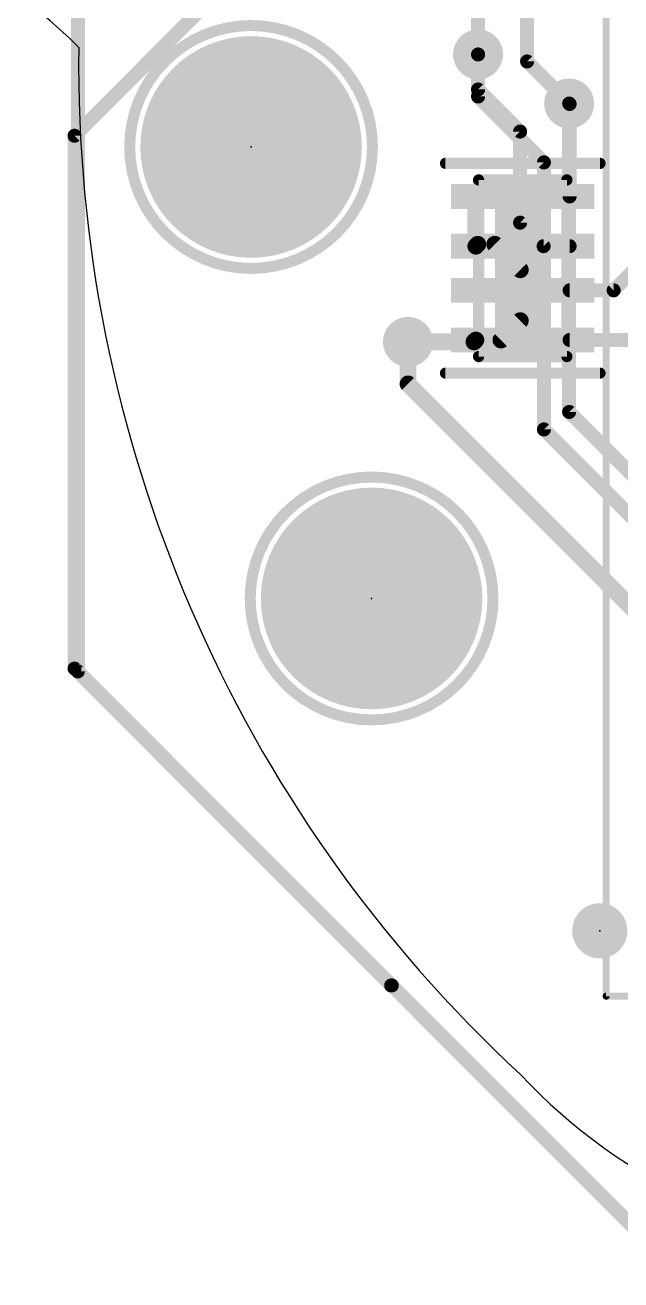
# Model space of a CAD drawing. Extents: x -59 to 59, y -28 to 22.
# Drawn here: x 5.5 to 16.31, y -28.42 to -5.69 of the extents above; entities that cross this region are included whole.
import ezdxf

# ---------------------------------------------------------------- set-up
doc = ezdxf.new("R2010")
doc.units = 0
for name, color, linetype in [('1', 12, 'CONTINUOUS'), ('16', 5, 'CONTINUOUS'), ('17', 110, 'CONTINUOUS'), ('18', 110, 'CONTINUOUS'), ('20', 4, 'CONTINUOUS'), ('21', 40, 'CONTINUOUS'), ('22', 6, 'CONTINUOUS'), ('23', 53, 'CONTINUOUS'), ('51', 253, 'CONTINUOUS')]:
    doc.layers.add(name, color=color, linetype=linetype)

# ---------------------------------------------------------------- blocks, each defined once
blk = doc.blocks.new('RECT')
blk.add_solid([(-0.5, -0.5), (0.5, -0.5), (-0.5, 0.5), (0.5, 0.5)])
blk = doc.blocks.new('PIE')
at = {"const_width": 0.5}
blk.add_lwpolyline([(0, -0.25, 1), (0, 0.25, 1), (0, -0.25)], format="xyb", dxfattribs=at)
blk = doc.blocks.new('ROUNDP')
at = {"const_width": 0.5}
blk.add_lwpolyline([(0, -0.25, 1), (0, 0.25, 1), (0, -0.25)], format="xyb", dxfattribs=at)
blk = doc.blocks.new('ROUNDV')
at = {"const_width": 0.5}
blk.add_lwpolyline([(0, -0.25, 1), (0, 0.25, 1), (0, -0.25)], format="xyb", dxfattribs=at)

msp = doc.modelspace()

# ---------------------------------------------------------------- linework, layer by layer
at = {"layer": '1'}
for points, const_width in [([(6.4008, -7.6962), (10.3124, -3.7846)], 0.254), ([(13.716, -6.223), (13.716, -6.858)], 0.254), ([(13.716, -6.858), (14.478, -7.62)], 0.254), ([(15.367, -7.112), (15.3755, -7.1205)], 0.254), ([(15.3755, -7.1205), (15.3755, -8.7965)], 0.254), ([(14.478, -7.62), (14.478, -9.271)], 0.254), ([(6.4008, -17.3482), (6.4008, -7.6962)], 0.254), ([(13.6755, -8.7965), (13.6755, -9.6965)], 0.3048), ([(14.478, -9.271), (14.9035, -9.6965)], 0.254), ([(13.6755, -9.6965), (13.7101, -9.6619)], 0.3048), ([(14.0188, -9.6619), (13.7101, -9.6619)], 0.3048), ([(14.0188, -9.6619), (14.4811, -10.1242)], 0.3048), ([(14.9035, -9.6965), (15.3755, -9.6965)], 0.254), ([(16.891, -9.779), (16.1735, -10.4965)], 0.254), ([(14.4811, -10.1242), (14.4811, -11.0459)], 0.3048), ([(16.1735, -10.4965), (15.3755, -10.4965)], 0.254), ([(14.4811, -11.0459), (14.1305, -11.3965)], 0.3048), ([(13.642, -11.43), (12.446, -11.43)], 0.3048), ([(13.6755, -11.3965), (13.642, -11.43)], 0.3048), ([(14.1305, -11.3965), (13.6755, -11.3965)], 0.3048), ([(15.3755, -11.3965), (16.764, -11.3965)], 0.254), ([(12.1412, -23.0886), (6.4008, -17.3482)], 0.254), ([(12.1506, -23.0886), (12.1412, -23.0886)], 0.254), ([(17.3576, -28.2956), (12.1506, -23.0886)], 0.254)]:
    msp.add_lwpolyline(points, dxfattribs=dict(at, const_width=const_width))
for points, const_width in [([(13.7795, -6.223, 1), (13.6525, -6.223)], 0.127), ([(13.7609, -6.8131, 1), (13.6711, -6.9029)], 0.127), ([(13.6525, -6.858, 1), (13.7795, -6.858)], 0.127), ([(15.4119, -7.0671, 1), (15.3221, -7.1569)], 0.127), ([(15.439, -7.1205, 1), (15.312, -7.1205)], 0.127), ([(15.3306, -7.1654, 1), (15.4204, -7.0756)], 0.127), ([(14.5415, -7.62, 1), (14.4145, -7.62)], 0.127), ([(6.4643, -7.6962, 1), (6.3373, -7.6962)], 0.127), ([(6.3559, -7.6513, 1), (6.4457, -7.7411)], 0.127), ([(14.4331, -7.6649, 1), (14.5229, -7.5751)], 0.127), ([(13.7517, -8.7965, 1), (13.5993, -8.7965)], 0.1524), ([(15.312, -8.7965, 1), (15.439, -8.7965)], 0.127), ([(14.5229, -9.2261, 1), (14.4331, -9.3159)], 0.127), ([(14.4145, -9.271, 1), (14.5415, -9.271)], 0.127), ([(13.7101, -9.5857, 1), (13.7101, -9.7381)], 0.1524), ([(13.764, -9.7158, 1), (13.6562, -9.608)], 0.1524), ([(14.0727, -9.608, 1), (13.9649, -9.7158)], 0.1524), ([(14.0188, -9.7381, 1), (14.0188, -9.5857)], 0.1524), ([(13.6216, -9.6426, 1), (13.7294, -9.7504)], 0.1524), ([(13.5993, -9.6965, 1), (13.7517, -9.6965)], 0.1524), ([(14.9035, -9.633, 1), (14.9035, -9.76)], 0.127), ([(14.8586, -9.7414, 1), (14.9484, -9.6516)], 0.127), ([(15.3755, -9.76, 1), (15.3755, -9.633)], 0.127), ([(14.5573, -10.1242, 1), (14.4049, -10.1242)], 0.1524), ([(14.4272, -10.1781, 1), (14.535, -10.0703)], 0.1524), ([(15.3755, -10.433, 1), (15.3755, -10.56)], 0.127), ([(16.1286, -10.4516, 1), (16.2184, -10.5414)], 0.127), ([(16.1735, -10.56, 1), (16.1735, -10.433)], 0.127), ([(14.535, -11.0998, 1), (14.4272, -10.992)], 0.1524), ([(14.4049, -11.0459, 1), (14.5573, -11.0459)], 0.1524), ([(12.446, -11.3538, 1), (12.446, -11.5062)], 0.1524), ([(13.5881, -11.3761, 1), (13.6959, -11.4839)], 0.1524), ([(13.6755, -11.3203, 1), (13.6755, -11.4727)], 0.1524), ([(13.7294, -11.4504, 1), (13.6216, -11.3426)], 0.1524), ([(13.642, -11.5062, 1), (13.642, -11.3538)], 0.1524), ([(14.0766, -11.3426, 1), (14.1844, -11.4504)], 0.1524), ([(14.1305, -11.4727, 1), (14.1305, -11.3203)], 0.1524), ([(15.3755, -11.333, 1), (15.3755, -11.46)], 0.127), ([(6.4457, -17.3033, 1), (6.3559, -17.3931)], 0.127), ([(6.3373, -17.3482, 1), (6.4643, -17.3482)], 0.127), ([(12.1412, -23.0251, 1), (12.1412, -23.1521)], 0.127), ([(12.1955, -23.0437, 1), (12.1057, -23.1335)], 0.127), ([(12.0963, -23.1335, 1), (12.1861, -23.0437)], 0.127), ([(12.1506, -23.1521, 1), (12.1506, -23.0251)], 0.127)]:
    msp.add_lwpolyline(points, format="xyb", dxfattribs=dict(at, const_width=const_width))
at = {"layer": '16'}
for points, const_width in [([(6.461, -17.399), (6.461, 4.699)], 0.254), ([(14.605, -1.413), (14.605, -6.35)], 0.254), ([(13.716, -2.302), (13.716, -6.223)], 0.254), ([(13.716, -6.223), (13.716, -6.985)], 0.254), ([(14.605, -6.35), (15.367, -7.112)], 0.254), ([(13.716, -6.985), (14.9098, -8.1788)], 0.254), ([(15.367, -7.112), (15.367, -12.7)], 0.254), ([(14.9098, -8.1788), (14.9098, -13.0164)], 0.254), ([(12.446, -12.192), (12.446, -11.43)], 0.3048), ([(19.05, -18.796), (12.446, -12.192)], 0.3048), ([(15.367, -12.7), (17.907, -15.24)], 0.254), ([(14.9098, -13.0164), (17.7684, -15.875)], 0.254), ([(17.0782, -28.0162), (6.461, -17.399)], 0.254)]:
    msp.add_lwpolyline(points, dxfattribs=dict(at, const_width=const_width))
for points, const_width in [([(13.7795, -6.223, 1), (13.6525, -6.223)], 0.127), ([(13.6525, -6.223, 1), (13.7795, -6.223)], 0.127), ([(14.6499, -6.3051, 1), (14.5601, -6.3949)], 0.127), ([(14.5415, -6.35, 1), (14.6685, -6.35)], 0.127), ([(13.7609, -6.9401, 1), (13.6711, -7.0299)], 0.127), ([(13.6525, -6.985, 1), (13.7795, -6.985)], 0.127), ([(15.4305, -7.112, 1), (15.3035, -7.112)], 0.127), ([(15.3221, -7.1569, 1), (15.4119, -7.0671)], 0.127), ([(14.9733, -8.1788, 1), (14.8463, -8.1788)], 0.127), ([(14.8649, -8.2237, 1), (14.9547, -8.1339)], 0.127), ([(12.5222, -11.43, 1), (12.3698, -11.43)], 0.1524), ([(12.4999, -12.1381, 1), (12.3921, -12.2459)], 0.1524), ([(12.3698, -12.192, 1), (12.5222, -12.192)], 0.1524), ([(15.4119, -12.6551, 1), (15.3221, -12.7449)], 0.127), ([(15.3035, -12.7, 1), (15.4305, -12.7)], 0.127), ([(14.9547, -12.9715, 1), (14.8649, -13.0613)], 0.127), ([(14.8463, -13.0164, 1), (14.9733, -13.0164)], 0.127), ([(6.5059, -17.3541, 1), (6.4161, -17.4439)], 0.127), ([(6.3975, -17.399, 1), (6.5245, -17.399)], 0.127)]:
    msp.add_lwpolyline(points, format="xyb", dxfattribs=dict(at, const_width=const_width))
at = {"layer": '20'}
for centre, radius, start, end in [((0, -12.573), 9.1599, 45, 135), ((31.3765, -6.4029), 24.9014, 179.2938, 227.2938), ((21.9479, -17.7472), 10.1991, 222.9889, 267.9889)]:
    msp.add_arc(centre, radius, start, end, dxfattribs=at)
at = {"layer": '21'}
for points, const_width in [([(9.6012, -10.0994, 1), (9.6012, -5.6994, 1), (9.6012, -10.0994)], 0.2), ([(13.1255, -8.1457, 1), (13.1255, -8.2473)], 0.1016), ([(15.9255, -8.2473, 1), (15.9255, -8.1457)], 0.1016), ([(13.1255, -11.9457, 1), (13.1255, -12.0473)], 0.1016), ([(15.9255, -12.0473, 1), (15.9255, -11.9457)], 0.1016), ([(11.7856, -18.2782, 1), (11.7856, -13.8782, 1), (11.7856, -18.2782)], 0.2)]:
    msp.add_lwpolyline(points, format="xyb", dxfattribs=dict(at, const_width=const_width))
at = {"layer": '21', "const_width": 0.2032}
for points in [[(13.1255, -8.1965), (15.9255, -8.1965)], [(15.9255, -11.9965), (13.1255, -11.9965)]]:
    msp.add_lwpolyline(points, dxfattribs=at)
at = {"layer": '22', "const_width": 0.127}
for points in [[(16.0375, 11.416), (16.0375, -23.284)], [(16.0375, -23.284), (47.5575, -23.284)]]:
    msp.add_lwpolyline(points, dxfattribs=at)
at = {"layer": '22', "const_width": 0.0635}
for points in [[(16.0375, -23.2523, 1), (16.0375, -23.3158)], [(16.0058, -23.284, 1), (16.0693, -23.284)]]:
    msp.add_lwpolyline(points, format="xyb", dxfattribs=at)
at = {"layer": '23'}
for p in [(9.6012, -7.8994), (14.5255, -10.0965), (11.7856, -16.0782), (15.9225, -22.098)]:
    msp.add_point(p, dxfattribs=at)
at = {"layer": '51', "const_width": 0.2032}
for points in [[(13.7255, -11.6965), (13.7255, -8.4965)], [(13.7255, -8.4965), (15.3255, -8.4965)], [(15.3255, -8.4965), (15.3255, -11.6965)], [(15.3255, -11.6965), (13.7255, -11.6965)]]:
    msp.add_lwpolyline(points, dxfattribs=at)
at = {"layer": '51', "const_width": 0.1016}
for points in [[(13.7763, -8.4965, 1), (13.6747, -8.4965)], [(13.7255, -8.4457, 1), (13.7255, -8.5473)], [(15.3763, -8.4965, 1), (15.2747, -8.4965)], [(15.3255, -8.5473, 1), (15.3255, -8.4457)], [(13.7255, -11.6457, 1), (13.7255, -11.7473)], [(13.6747, -11.6965, 1), (13.7763, -11.6965)], [(15.2747, -11.6965, 1), (15.3763, -11.6965)], [(15.3255, -11.7473, 1), (15.3255, -11.6457)]]:
    msp.add_lwpolyline(points, format="xyb", dxfattribs=at)

# ---------------------------------------------------------------- block references
at = {"layer": '1', "xscale": 0.45, "yscale": 0.9, "rotation": 270}
for p in [(13.6755, -8.7965), (15.3755, -8.7965), (13.6755, -9.6965), (15.3755, -9.6965), (13.6755, -10.4965), (15.3755, -10.4965), (13.6755, -11.3965), (15.3755, -11.3965)]:
    msp.add_blockref('RECT', p, dxfattribs=at)
at = {"layer": '1'}
msp.add_blockref('PIE', (15.9225, -22.098), dxfattribs=at)
at = {"layer": '17', "xscale": 4.016, "yscale": 4.016}
for p in [(9.6012, -7.8994), (9.6012, -7.8994), (11.7856, -16.0782), (11.7856, -16.0782)]:
    msp.add_blockref('ROUNDP', p, dxfattribs=at)
at = {"layer": '18', "xscale": 0.9064, "yscale": 0.9064}
for p in [(13.716, -6.223), (13.716, -6.223), (15.367, -7.112), (15.367, -7.112), (12.446, -11.43), (12.446, -11.43)]:
    msp.add_blockref('ROUNDV', p, dxfattribs=at)
at = {"layer": '51', "xscale": 3.1, "rotation": 270}
msp.add_blockref('RECT', (14.5255, -10.0965), dxfattribs=at)

doc.saveas('drawing.dxf')
